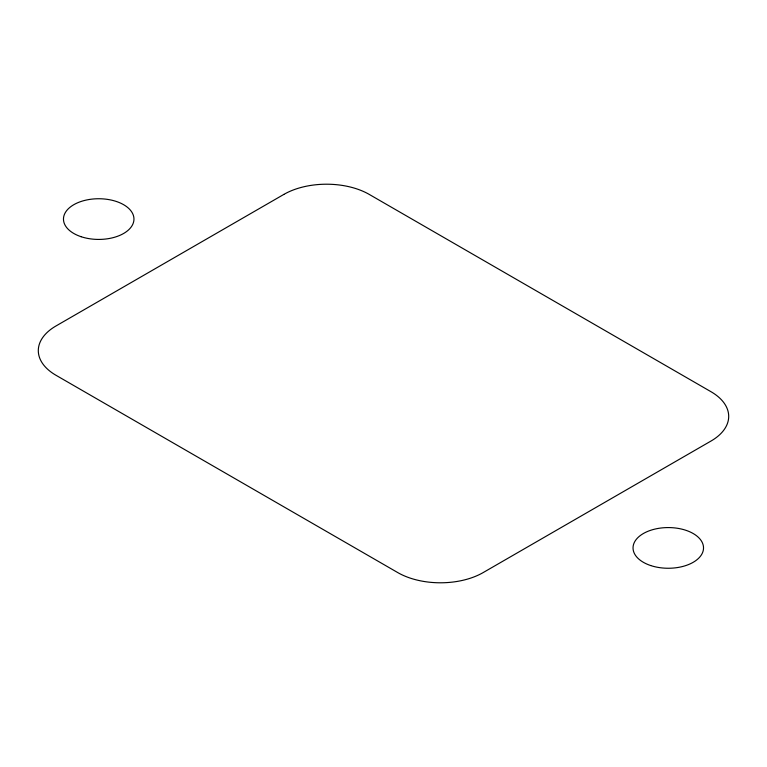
<?xml version="1.0" encoding="UTF-8"?>
<svg xmlns="http://www.w3.org/2000/svg" width="767" height="767" viewBox="0 0 767 767"><rect width="100%" height="100%" fill="white"/><g stroke="black" fill="none" stroke-linecap="round" stroke-linejoin="round"><path stroke-width="1.15" d="M283.828 194.425L56.001 325.956A60.411 34.879 0 0 0 56.001 375.284L397.737 572.575A60.411 34.879 0 0 0 483.172 572.575L710.999 441.044A60.411 34.879 0 0 0 710.999 391.716L369.263 194.425A60.411 34.879 0 0 0 283.828 194.425M650.665 565.538A35.244 20.345 0 0 0 703.521 547.916A35.244 20.345 0 0 0 650.665 530.294A35.244 20.345 0 0 0 650.665 565.538M81.101 236.706A35.244 20.345 0 0 0 133.957 219.084A35.244 20.345 0 0 0 81.101 201.462A35.244 20.345 0 0 0 81.101 236.706"/></g></svg>
